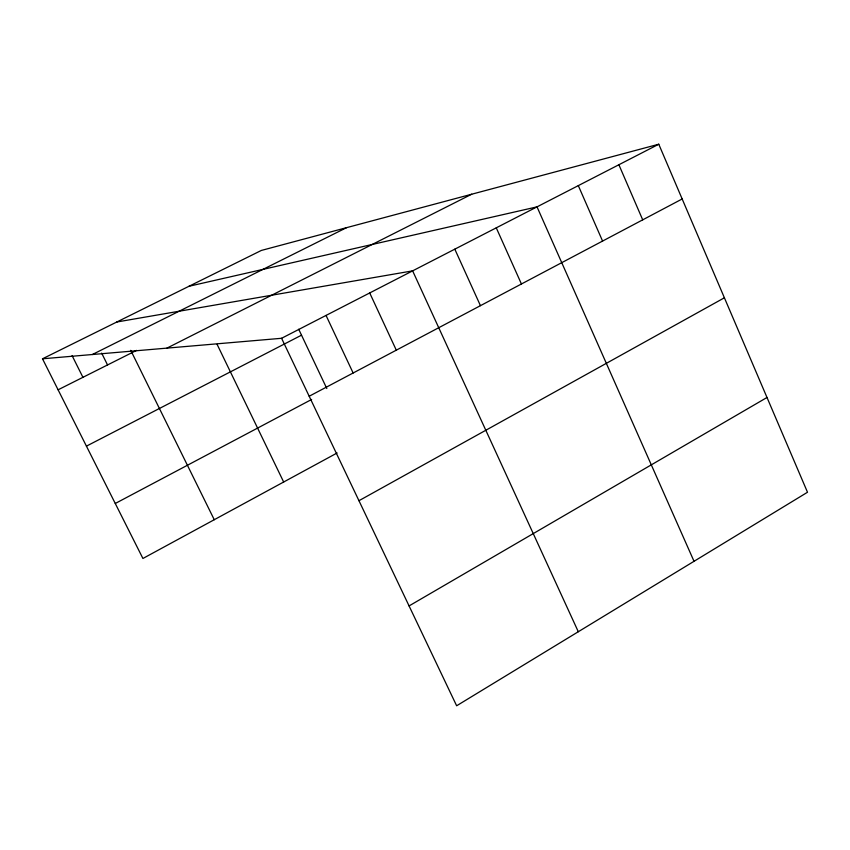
<?xml version="1.0" encoding="UTF-8"?>
<svg xmlns="http://www.w3.org/2000/svg" width="850" height="850" viewBox="0 0 850 850"><rect width="100%" height="100%" fill="white"/><g stroke="black" fill="none" stroke-linecap="round" stroke-linejoin="round"><path stroke-width="1.27" d="M409.073 605.923L766.997 397.481M358.955 500.703L724.402 297.787M337.142 452.965L142.917 558.471L42.5 358.796L261.354 250.442L658.771 144.224L807.5 492.246L456.641 705.776L281.584 338.289L42.5 358.796M309.198 396.238L682.168 198.974M115.271 503.487L311.652 399.447M86.424 446.144L301.516 335.176M281.584 338.289L658.771 144.224M166.951 348.118L471.718 194.214M58.097 389.799L136.521 350.391M92.342 354.524L346.545 227.673M189.008 286.259L537.03 206.869L694.025 561.298M116.79 322.012L412.632 270.863L578.298 631.731M72.069 355.576L82.928 377.315M101.66 353.111L107.536 364.958M130.751 350.349L214.264 519.722M217.09 344.335L283.666 482.014M298.711 329.248L326.814 388.524M326.039 315.424L353.132 373.001M369.718 292.953L396.302 350.168M454.814 249.167L480.441 305.671M496.272 227.832L521.433 283.985M578.308 185.629L602.576 241.071M618.885 164.751L642.706 219.842"/></g></svg>
